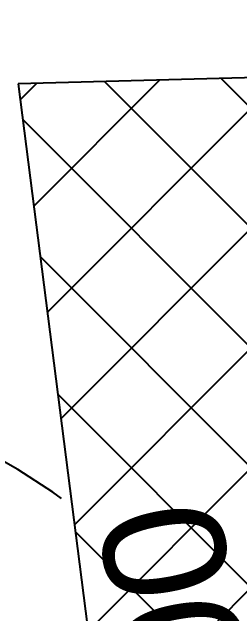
# Model space of a CAD drawing. Header units: millimetres. Extents: x 648844 to 649530, y 1246379 to 1246752.
# Drawn here: x 649226.93 to 649233.67, y 1246552.3 to 1246570.06 of the extents above; entities that cross this region are included whole.
import ezdxf

# ---------------------------------------------------------------- set-up
doc = ezdxf.new("R2010")
doc.units = ezdxf.units.MM
doc.header["$LTSCALE"] = 20
doc.header["$MEASUREMENT"] = 0
doc.layers.get('0').update_dxf_attribs({"linetype": 'CONTINUOUS'})
doc.layers.add('CONT-MNR2', color=9, linetype='CONTINUOUS')
doc.styles.add('MINIMO', font='arial.ttf', dxfattribs={"height": 3.6})

# ---------------------------------------------------------------- blocks, each defined once
blk = doc.blocks.new('*U3733')
at = {"layer": 'CONT-MNR2', "elevation": 34, "flags": 128}
blk.add_lwpolyline([(646541.081, 1246807.84), (646540.825, 1246808.031), (646539.795, 1246808.695), (646538.794, 1246809.255)], dxfattribs=at)
at = {"layer": 'CONT-MNR2', "color": 3, "insert": (646545.057, 1246801.476, 34), "char_height": 3.6, "attachment_point": 5, "rotation": 100.596, "style": 'MINIMO'}
blk.add_mtext('{34.00}', dxfattribs=at)

msp = doc.modelspace()

# ---------------------------------------------------------------- hatches: boundary and pattern name
h = msp.add_hatch()
h.set_pattern_fill('ANSI37', color=4, scale=20, style=0)
h.set_pattern_definition([(45, (-526.4316, -3378.368), (-1.767766953, 1.767766953), []), (135, (-526.4316, -3378.368), (-1.767766953, -1.767766953), [])])
h.paths.add_polyline_path([(649227.107, 1246567.941), (649231.677, 1246532.208), (649229.06, 1246515.259), (649314.687, 1246516.703), (649306.988, 1246570.06)])
h.paths.add_polyline_path([(649257.702, 1246528.978), (649287.206, 1246528.978), (649287.206, 1246534.492), (649257.702, 1246534.492)], flags=24)

# ---------------------------------------------------------------- linework, layer by layer
at = {"color": 7}
msp.add_lwpolyline([(649227.107, 1246567.941), (649231.677, 1246532.208), (649229.06, 1246515.259), (649314.687, 1246516.703), (649306.988, 1246570.06), (649227.107, 1246567.941)], dxfattribs=at)

# ---------------------------------------------------------------- block references
at = {"layer": 'CONT-MNR2'}
msp.add_blockref('*U3733', (2687.306, -252.134), dxfattribs=at)

doc.saveas('drawing.dxf')
